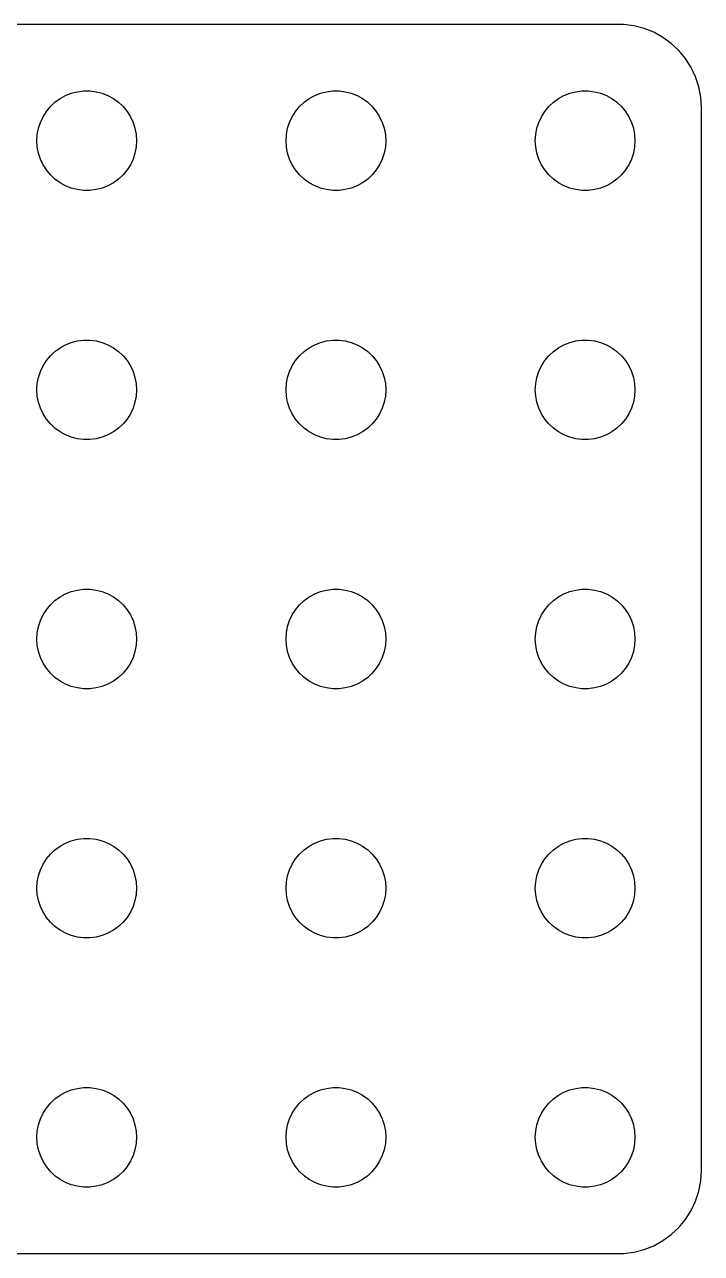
# Model space of a CAD drawing. Header units: metres. Extents: x -37 to 37, y 383 to 793.
# Drawn here: x -3.7 to 37, y 719 to 793 of the extents above; entities that cross this region are included whole.
import ezdxf

# ---------------------------------------------------------------- set-up
doc = ezdxf.new("R2010")
doc.units = ezdxf.units.M

msp = doc.modelspace()

# ---------------------------------------------------------------- linework, layer by layer
for p, q in [((32.3139, 792.99), (-32.3139, 792.99)), ((32.9369, 792.911), (32.3139, 792.99)), ((33.5451, 792.755), (32.9369, 792.911)), ((34.1289, 792.524), (33.5451, 792.755)), ((34.6791, 792.222), (34.1289, 792.524)), ((35.1871, 791.853), (34.6791, 792.222)), ((35.6448, 791.423), (35.1871, 791.853)), ((36.0451, 790.939), (35.6448, 791.423)), ((36.3815, 790.409), (36.0451, 790.939)), ((36.6489, 789.841), (36.3815, 790.409)), ((36.8429, 789.243), (36.6489, 789.841)), ((-1.60747, 788.533), (-1.27733, 788.714)), ((-1.27733, 788.714), (-0.92705, 788.853)), ((-0.92705, 788.853), (-0.56213, 788.947)), ((-0.56213, 788.947), (-0.18837, 788.994)), ((-0.18837, 788.994), (0.18837, 788.994)), ((0.18837, 788.994), (0.56213, 788.947)), ((0.56213, 788.947), (0.92705, 788.853)), ((0.92705, 788.853), (1.27733, 788.714)), ((1.27733, 788.714), (1.60747, 788.533)), ((13.3925, 788.533), (13.7227, 788.714)), ((13.7227, 788.714), (14.0729, 788.853)), ((14.0729, 788.853), (14.4379, 788.947)), ((14.4379, 788.947), (14.8116, 788.994)), ((14.8116, 788.994), (15.1884, 788.994)), ((15.1884, 788.994), (15.5621, 788.947)), ((15.5621, 788.947), (15.927, 788.853)), ((15.927, 788.853), (16.2773, 788.714)), ((16.2773, 788.714), (16.6075, 788.533)), ((28.3925, 788.533), (28.7227, 788.714)), ((28.7227, 788.714), (29.0729, 788.853)), ((29.0729, 788.853), (29.4379, 788.947)), ((29.4379, 788.947), (29.8116, 788.994)), ((29.8116, 788.994), (30.1884, 788.994)), ((30.1884, 788.994), (30.5621, 788.947)), ((30.5621, 788.947), (30.927, 788.853)), ((30.927, 788.853), (31.2773, 788.714)), ((31.2773, 788.714), (31.6075, 788.533)), ((36.9606, 788.627), (36.8429, 789.243)), ((37, 788), (36.9606, 788.627)), ((-2.42705, 787.763), (-2.1869, 788.054)), ((-2.1869, 788.054), (-1.91226, 788.312)), ((-1.91226, 788.312), (-1.60747, 788.533)), ((1.60747, 788.533), (1.91226, 788.312)), ((1.91226, 788.312), (2.1869, 788.054)), ((2.1869, 788.054), (2.42705, 787.763)), ((12.5729, 787.763), (12.8131, 788.054)), ((12.8131, 788.054), (13.0877, 788.312)), ((13.0877, 788.312), (13.3925, 788.533)), ((16.6075, 788.533), (16.9123, 788.312)), ((16.9123, 788.312), (17.1869, 788.054)), ((17.1869, 788.054), (17.427, 787.763)), ((27.5729, 787.763), (27.8131, 788.054)), ((27.8131, 788.054), (28.0877, 788.312)), ((28.0877, 788.312), (28.3925, 788.533)), ((31.6075, 788.533), (31.9123, 788.312)), ((31.9123, 788.312), (32.1869, 788.054)), ((32.1869, 788.054), (32.427, 787.763)), ((37, 724), (37, 788)), ((-2.78932, 787.104), (-2.62891, 787.445)), ((-2.62891, 787.445), (-2.42705, 787.763)), ((2.42705, 787.763), (2.62891, 787.445)), ((2.62891, 787.445), (2.78932, 787.104)), ((12.2107, 787.104), (12.3711, 787.445)), ((12.3711, 787.445), (12.5729, 787.763)), ((17.427, 787.763), (17.6289, 787.445)), ((17.6289, 787.445), (17.7893, 787.104)), ((27.2107, 787.104), (27.3711, 787.445)), ((27.3711, 787.445), (27.5729, 787.763)), ((32.427, 787.763), (32.6289, 787.445)), ((32.6289, 787.445), (32.7893, 787.104)), ((-2.97633, 786.376), (-2.90575, 786.746)), ((-2.90575, 786.746), (-2.78932, 787.104)), ((2.78932, 787.104), (2.90575, 786.746)), ((2.90575, 786.746), (2.97633, 786.376)), ((12.0237, 786.376), (12.0942, 786.746)), ((12.0942, 786.746), (12.2107, 787.104)), ((17.7893, 787.104), (17.9057, 786.746)), ((17.9057, 786.746), (17.9763, 786.376)), ((27.0237, 786.376), (27.0942, 786.746)), ((27.0942, 786.746), (27.2107, 787.104)), ((32.7893, 787.104), (32.9057, 786.746)), ((32.9057, 786.746), (32.9763, 786.376)), ((-3, 786), (-2.97633, 786.376)), ((-2.97633, 785.624), (-3, 786)), ((2.97633, 786.376), (3, 786)), ((3, 786), (2.97633, 785.624)), ((12, 786), (12.0237, 786.376)), ((12.0237, 785.624), (12, 786)), ((17.9763, 786.376), (18, 786)), ((18, 786), (17.9763, 785.624)), ((27, 786), (27.0237, 786.376)), ((27.0237, 785.624), (27, 786)), ((32.9763, 786.376), (33, 786)), ((33, 786), (32.9763, 785.624)), ((-2.90575, 785.254), (-2.97633, 785.624)), ((-2.78932, 784.896), (-2.90575, 785.254)), ((2.90575, 785.254), (2.78932, 784.896)), ((2.97633, 785.624), (2.90575, 785.254)), ((12.0942, 785.254), (12.0237, 785.624)), ((12.2107, 784.896), (12.0942, 785.254)), ((17.9057, 785.254), (17.7893, 784.896)), ((17.9763, 785.624), (17.9057, 785.254)), ((27.0942, 785.254), (27.0237, 785.624)), ((27.2107, 784.896), (27.0942, 785.254)), ((32.9057, 785.254), (32.7893, 784.896)), ((32.9763, 785.624), (32.9057, 785.254)), ((-2.62891, 784.555), (-2.78932, 784.896)), ((-2.42705, 784.237), (-2.62891, 784.555)), ((-2.1869, 783.946), (-2.42705, 784.237)), ((2.42705, 784.237), (2.1869, 783.946)), ((2.62891, 784.555), (2.42705, 784.237)), ((2.78932, 784.896), (2.62891, 784.555)), ((12.3711, 784.555), (12.2107, 784.896)), ((12.5729, 784.237), (12.3711, 784.555)), ((12.8131, 783.946), (12.5729, 784.237)), ((17.427, 784.237), (17.1869, 783.946)), ((17.6289, 784.555), (17.427, 784.237)), ((17.7893, 784.896), (17.6289, 784.555)), ((27.3711, 784.555), (27.2107, 784.896)), ((27.5729, 784.237), (27.3711, 784.555)), ((27.8131, 783.946), (27.5729, 784.237)), ((32.427, 784.237), (32.1869, 783.946)), ((32.6289, 784.555), (32.427, 784.237)), ((32.7893, 784.896), (32.6289, 784.555)), ((-1.91226, 783.688), (-2.1869, 783.946)), ((-1.60747, 783.467), (-1.91226, 783.688)), ((-1.27733, 783.286), (-1.60747, 783.467)), ((1.60747, 783.467), (1.27733, 783.286)), ((1.91226, 783.688), (1.60747, 783.467)), ((2.1869, 783.946), (1.91226, 783.688)), ((13.0877, 783.688), (12.8131, 783.946)), ((13.3925, 783.467), (13.0877, 783.688)), ((13.7227, 783.286), (13.3925, 783.467)), ((16.6075, 783.467), (16.2773, 783.286)), ((16.9123, 783.688), (16.6075, 783.467)), ((17.1869, 783.946), (16.9123, 783.688)), ((28.0877, 783.688), (27.8131, 783.946)), ((28.3925, 783.467), (28.0877, 783.688)), ((28.7227, 783.286), (28.3925, 783.467)), ((31.6075, 783.467), (31.2773, 783.286)), ((31.9123, 783.688), (31.6075, 783.467)), ((32.1869, 783.946), (31.9123, 783.688)), ((-0.92705, 783.147), (-1.27733, 783.286)), ((-0.56213, 783.053), (-0.92705, 783.147)), ((-0.18837, 783.006), (-0.56213, 783.053)), ((0.18837, 783.006), (-0.18837, 783.006)), ((0.56213, 783.053), (0.18837, 783.006)), ((0.92705, 783.147), (0.56213, 783.053)), ((1.27733, 783.286), (0.92705, 783.147)), ((14.0729, 783.147), (13.7227, 783.286)), ((14.4379, 783.053), (14.0729, 783.147)), ((14.8116, 783.006), (14.4379, 783.053)), ((15.1884, 783.006), (14.8116, 783.006)), ((15.5621, 783.053), (15.1884, 783.006)), ((15.927, 783.147), (15.5621, 783.053)), ((16.2773, 783.286), (15.927, 783.147)), ((29.0729, 783.147), (28.7227, 783.286)), ((29.4379, 783.053), (29.0729, 783.147)), ((29.8116, 783.006), (29.4379, 783.053)), ((30.1884, 783.006), (29.8116, 783.006)), ((30.5621, 783.053), (30.1884, 783.006)), ((30.927, 783.147), (30.5621, 783.053)), ((31.2773, 783.286), (30.927, 783.147)), ((-1.27733, 773.714), (-0.92705, 773.853)), ((-0.92705, 773.853), (-0.56213, 773.947)), ((-0.56213, 773.947), (-0.18837, 773.994)), ((-0.18837, 773.994), (0.18837, 773.994)), ((0.18837, 773.994), (0.56213, 773.947)), ((0.56213, 773.947), (0.92705, 773.853)), ((0.92705, 773.853), (1.27733, 773.714)), ((13.7227, 773.714), (14.0729, 773.853)), ((14.0729, 773.853), (14.4379, 773.947)), ((14.4379, 773.947), (14.8116, 773.994)), ((14.8116, 773.994), (15.1884, 773.994)), ((15.1884, 773.994), (15.5621, 773.947)), ((15.5621, 773.947), (15.927, 773.853)), ((15.927, 773.853), (16.2773, 773.714)), ((28.7227, 773.714), (29.0729, 773.853)), ((29.0729, 773.853), (29.4379, 773.947)), ((29.4379, 773.947), (29.8116, 773.994)), ((29.8116, 773.994), (30.1884, 773.994)), ((30.1884, 773.994), (30.5621, 773.947)), ((30.5621, 773.947), (30.927, 773.853)), ((30.927, 773.853), (31.2773, 773.714)), ((-2.1869, 773.054), (-1.91226, 773.312)), ((-1.91226, 773.312), (-1.60747, 773.533)), ((-1.60747, 773.533), (-1.27733, 773.714)), ((1.27733, 773.714), (1.60747, 773.533)), ((1.60747, 773.533), (1.91226, 773.312)), ((1.91226, 773.312), (2.1869, 773.054)), ((12.8131, 773.054), (13.0877, 773.312)), ((13.0877, 773.312), (13.3925, 773.533)), ((13.3925, 773.533), (13.7227, 773.714)), ((16.2773, 773.714), (16.6075, 773.533)), ((16.6075, 773.533), (16.9123, 773.312)), ((16.9123, 773.312), (17.1869, 773.054)), ((27.8131, 773.054), (28.0877, 773.312)), ((28.0877, 773.312), (28.3925, 773.533)), ((28.3925, 773.533), (28.7227, 773.714)), ((31.2773, 773.714), (31.6075, 773.533)), ((31.6075, 773.533), (31.9123, 773.312)), ((31.9123, 773.312), (32.1869, 773.054)), ((-2.78932, 772.104), (-2.62891, 772.445)), ((-2.62891, 772.445), (-2.42705, 772.763)), ((-2.42705, 772.763), (-2.1869, 773.054)), ((2.1869, 773.054), (2.42705, 772.763)), ((2.42705, 772.763), (2.62891, 772.445)), ((2.62891, 772.445), (2.78932, 772.104)), ((12.2107, 772.104), (12.3711, 772.445)), ((12.3711, 772.445), (12.5729, 772.763)), ((12.5729, 772.763), (12.8131, 773.054)), ((17.1869, 773.054), (17.427, 772.763)), ((17.427, 772.763), (17.6289, 772.445)), ((17.6289, 772.445), (17.7893, 772.104)), ((27.2107, 772.104), (27.3711, 772.445)), ((27.3711, 772.445), (27.5729, 772.763)), ((27.5729, 772.763), (27.8131, 773.054)), ((32.1869, 773.054), (32.427, 772.763)), ((32.427, 772.763), (32.6289, 772.445)), ((32.6289, 772.445), (32.7893, 772.104)), ((-2.97633, 771.376), (-2.90575, 771.746)), ((-2.90575, 771.746), (-2.78932, 772.104)), ((2.78932, 772.104), (2.90575, 771.746)), ((2.90575, 771.746), (2.97633, 771.376)), ((12.0237, 771.376), (12.0942, 771.746)), ((12.0942, 771.746), (12.2107, 772.104)), ((17.7893, 772.104), (17.9057, 771.746)), ((17.9057, 771.746), (17.9763, 771.376)), ((27.0237, 771.376), (27.0942, 771.746)), ((27.0942, 771.746), (27.2107, 772.104)), ((32.7893, 772.104), (32.9057, 771.746)), ((32.9057, 771.746), (32.9763, 771.376)), ((-3, 771), (-2.97633, 771.376)), ((-2.97633, 770.624), (-3, 771)), ((2.97633, 771.376), (3, 771)), ((3, 771), (2.97633, 770.624)), ((12, 771), (12.0237, 771.376)), ((12.0237, 770.624), (12, 771)), ((17.9763, 771.376), (18, 771)), ((18, 771), (17.9763, 770.624)), ((27, 771), (27.0237, 771.376)), ((27.0237, 770.624), (27, 771)), ((32.9763, 771.376), (33, 771)), ((33, 771), (32.9763, 770.624)), ((-2.90575, 770.254), (-2.97633, 770.624)), ((-2.78932, 769.896), (-2.90575, 770.254)), ((2.90575, 770.254), (2.78932, 769.896)), ((2.97633, 770.624), (2.90575, 770.254)), ((12.0942, 770.254), (12.0237, 770.624)), ((12.2107, 769.896), (12.0942, 770.254)), ((17.9057, 770.254), (17.7893, 769.896)), ((17.9763, 770.624), (17.9057, 770.254)), ((27.0942, 770.254), (27.0237, 770.624)), ((27.2107, 769.896), (27.0942, 770.254)), ((32.9057, 770.254), (32.7893, 769.896)), ((32.9763, 770.624), (32.9057, 770.254)), ((-2.62891, 769.555), (-2.78932, 769.896)), ((-2.42705, 769.237), (-2.62891, 769.555)), ((2.62891, 769.555), (2.42705, 769.237)), ((2.78932, 769.896), (2.62891, 769.555)), ((12.3711, 769.555), (12.2107, 769.896)), ((12.5729, 769.237), (12.3711, 769.555)), ((17.6289, 769.555), (17.427, 769.237)), ((17.7893, 769.896), (17.6289, 769.555)), ((27.3711, 769.555), (27.2107, 769.896)), ((27.5729, 769.237), (27.3711, 769.555)), ((32.6289, 769.555), (32.427, 769.237)), ((32.7893, 769.896), (32.6289, 769.555)), ((-2.1869, 768.946), (-2.42705, 769.237)), ((-1.91226, 768.688), (-2.1869, 768.946)), ((-1.60747, 768.467), (-1.91226, 768.688)), ((1.91226, 768.688), (1.60747, 768.467)), ((2.1869, 768.946), (1.91226, 768.688)), ((2.42705, 769.237), (2.1869, 768.946)), ((12.8131, 768.946), (12.5729, 769.237)), ((13.0877, 768.688), (12.8131, 768.946)), ((13.3925, 768.467), (13.0877, 768.688)), ((16.9123, 768.688), (16.6075, 768.467)), ((17.1869, 768.946), (16.9123, 768.688)), ((17.427, 769.237), (17.1869, 768.946)), ((27.8131, 768.946), (27.5729, 769.237)), ((28.0877, 768.688), (27.8131, 768.946)), ((28.3925, 768.467), (28.0877, 768.688)), ((31.9123, 768.688), (31.6075, 768.467)), ((32.1869, 768.946), (31.9123, 768.688)), ((32.427, 769.237), (32.1869, 768.946)), ((-1.27733, 768.286), (-1.60747, 768.467)), ((-0.92705, 768.147), (-1.27733, 768.286)), ((-0.56213, 768.053), (-0.92705, 768.147)), ((-0.18837, 768.006), (-0.56213, 768.053)), ((0.18837, 768.006), (-0.18837, 768.006)), ((0.56213, 768.053), (0.18837, 768.006)), ((0.92705, 768.147), (0.56213, 768.053)), ((1.27733, 768.286), (0.92705, 768.147)), ((1.60747, 768.467), (1.27733, 768.286)), ((13.7227, 768.286), (13.3925, 768.467)), ((14.0729, 768.147), (13.7227, 768.286)), ((14.4379, 768.053), (14.0729, 768.147)), ((14.8116, 768.006), (14.4379, 768.053)), ((15.1884, 768.006), (14.8116, 768.006)), ((15.5621, 768.053), (15.1884, 768.006)), ((15.927, 768.147), (15.5621, 768.053)), ((16.2773, 768.286), (15.927, 768.147)), ((16.6075, 768.467), (16.2773, 768.286)), ((28.7227, 768.286), (28.3925, 768.467)), ((29.0729, 768.147), (28.7227, 768.286)), ((29.4379, 768.053), (29.0729, 768.147)), ((29.8116, 768.006), (29.4379, 768.053)), ((30.1884, 768.006), (29.8116, 768.006)), ((30.5621, 768.053), (30.1884, 768.006)), ((30.927, 768.147), (30.5621, 768.053)), ((31.2773, 768.286), (30.927, 768.147)), ((31.6075, 768.467), (31.2773, 768.286)), ((-2.1869, 758.054), (-1.91226, 758.312)), ((-1.91226, 758.312), (-1.60747, 758.533)), ((-1.60747, 758.533), (-1.27733, 758.714)), ((-1.27733, 758.714), (-0.92705, 758.853)), ((-0.92705, 758.853), (-0.56213, 758.947)), ((-0.56213, 758.947), (-0.18837, 758.994)), ((-0.18837, 758.994), (0.18837, 758.994)), ((0.18837, 758.994), (0.56213, 758.947)), ((0.56213, 758.947), (0.92705, 758.853)), ((0.92705, 758.853), (1.27733, 758.714)), ((1.27733, 758.714), (1.60747, 758.533)), ((1.60747, 758.533), (1.91226, 758.312)), ((1.91226, 758.312), (2.1869, 758.054)), ((12.8131, 758.054), (13.0877, 758.312)), ((13.0877, 758.312), (13.3925, 758.533)), ((13.3925, 758.533), (13.7227, 758.714)), ((13.7227, 758.714), (14.0729, 758.853)), ((14.0729, 758.853), (14.4379, 758.947)), ((14.4379, 758.947), (14.8116, 758.994)), ((14.8116, 758.994), (15.1884, 758.994)), ((15.1884, 758.994), (15.5621, 758.947)), ((15.5621, 758.947), (15.927, 758.853)), ((15.927, 758.853), (16.2773, 758.714)), ((16.2773, 758.714), (16.6075, 758.533)), ((16.6075, 758.533), (16.9123, 758.312)), ((16.9123, 758.312), (17.1869, 758.054)), ((27.8131, 758.054), (28.0877, 758.312)), ((28.0877, 758.312), (28.3925, 758.533)), ((28.3925, 758.533), (28.7227, 758.714)), ((28.7227, 758.714), (29.0729, 758.853)), ((29.0729, 758.853), (29.4379, 758.947)), ((29.4379, 758.947), (29.8116, 758.994)), ((29.8116, 758.994), (30.1884, 758.994)), ((30.1884, 758.994), (30.5621, 758.947)), ((30.5621, 758.947), (30.927, 758.853)), ((30.927, 758.853), (31.2773, 758.714)), ((31.2773, 758.714), (31.6075, 758.533)), ((31.6075, 758.533), (31.9123, 758.312)), ((31.9123, 758.312), (32.1869, 758.054)), ((-2.62891, 757.445), (-2.42705, 757.763)), ((-2.42705, 757.763), (-2.1869, 758.054)), ((2.1869, 758.054), (2.42705, 757.763)), ((2.42705, 757.763), (2.62891, 757.445)), ((12.3711, 757.445), (12.5729, 757.763)), ((12.5729, 757.763), (12.8131, 758.054)), ((17.1869, 758.054), (17.427, 757.763)), ((17.427, 757.763), (17.6289, 757.445)), ((27.3711, 757.445), (27.5729, 757.763)), ((27.5729, 757.763), (27.8131, 758.054)), ((32.1869, 758.054), (32.427, 757.763)), ((32.427, 757.763), (32.6289, 757.445)), ((-2.90575, 756.746), (-2.78932, 757.104)), ((-2.78932, 757.104), (-2.62891, 757.445)), ((2.62891, 757.445), (2.78932, 757.104)), ((2.78932, 757.104), (2.90575, 756.746)), ((12.0942, 756.746), (12.2107, 757.104)), ((12.2107, 757.104), (12.3711, 757.445)), ((17.6289, 757.445), (17.7893, 757.104)), ((17.7893, 757.104), (17.9057, 756.746)), ((27.0942, 756.746), (27.2107, 757.104)), ((27.2107, 757.104), (27.3711, 757.445)), ((32.6289, 757.445), (32.7893, 757.104)), ((32.7893, 757.104), (32.9057, 756.746)), ((-3, 756), (-2.97633, 756.376)), ((-2.97633, 756.376), (-2.90575, 756.746)), ((2.90575, 756.746), (2.97633, 756.376)), ((2.97633, 756.376), (3, 756)), ((12, 756), (12.0237, 756.376)), ((12.0237, 756.376), (12.0942, 756.746)), ((17.9057, 756.746), (17.9763, 756.376)), ((17.9763, 756.376), (18, 756)), ((27, 756), (27.0237, 756.376)), ((27.0237, 756.376), (27.0942, 756.746)), ((32.9057, 756.746), (32.9763, 756.376)), ((32.9763, 756.376), (33, 756)), ((-2.97633, 755.624), (-3, 756)), ((-2.90575, 755.254), (-2.97633, 755.624)), ((2.97633, 755.624), (2.90575, 755.254)), ((3, 756), (2.97633, 755.624)), ((12.0237, 755.624), (12, 756)), ((12.0942, 755.254), (12.0237, 755.624)), ((17.9763, 755.624), (17.9057, 755.254)), ((18, 756), (17.9763, 755.624)), ((27.0237, 755.624), (27, 756)), ((27.0942, 755.254), (27.0237, 755.624)), ((32.9763, 755.624), (32.9057, 755.254)), ((33, 756), (32.9763, 755.624)), ((-2.78932, 754.896), (-2.90575, 755.254)), ((-2.62891, 754.555), (-2.78932, 754.896)), ((2.78932, 754.896), (2.62891, 754.555)), ((2.90575, 755.254), (2.78932, 754.896)), ((12.2107, 754.896), (12.0942, 755.254)), ((12.3711, 754.555), (12.2107, 754.896)), ((17.7893, 754.896), (17.6289, 754.555)), ((17.9057, 755.254), (17.7893, 754.896)), ((27.2107, 754.896), (27.0942, 755.254)), ((27.3711, 754.555), (27.2107, 754.896)), ((32.7893, 754.896), (32.6289, 754.555)), ((32.9057, 755.254), (32.7893, 754.896)), ((-2.42705, 754.237), (-2.62891, 754.555)), ((-2.1869, 753.946), (-2.42705, 754.237)), ((-1.91226, 753.688), (-2.1869, 753.946)), ((2.1869, 753.946), (1.91226, 753.688)), ((2.42705, 754.237), (2.1869, 753.946)), ((2.62891, 754.555), (2.42705, 754.237)), ((12.5729, 754.237), (12.3711, 754.555)), ((12.8131, 753.946), (12.5729, 754.237)), ((13.0877, 753.688), (12.8131, 753.946)), ((17.1869, 753.946), (16.9123, 753.688)), ((17.427, 754.237), (17.1869, 753.946)), ((17.6289, 754.555), (17.427, 754.237)), ((27.5729, 754.237), (27.3711, 754.555)), ((27.8131, 753.946), (27.5729, 754.237)), ((28.0877, 753.688), (27.8131, 753.946)), ((32.1869, 753.946), (31.9123, 753.688)), ((32.427, 754.237), (32.1869, 753.946)), ((32.6289, 754.555), (32.427, 754.237)), ((-1.60747, 753.467), (-1.91226, 753.688)), ((-1.27733, 753.286), (-1.60747, 753.467)), ((-0.92705, 753.147), (-1.27733, 753.286)), ((-0.56213, 753.053), (-0.92705, 753.147)), ((0.92705, 753.147), (0.56213, 753.053)), ((1.27733, 753.286), (0.92705, 753.147)), ((1.60747, 753.467), (1.27733, 753.286)), ((1.91226, 753.688), (1.60747, 753.467)), ((13.3925, 753.467), (13.0877, 753.688)), ((13.7227, 753.286), (13.3925, 753.467)), ((14.0729, 753.147), (13.7227, 753.286)), ((14.4379, 753.053), (14.0729, 753.147)), ((15.927, 753.147), (15.5621, 753.053)), ((16.2773, 753.286), (15.927, 753.147)), ((16.6075, 753.467), (16.2773, 753.286)), ((16.9123, 753.688), (16.6075, 753.467)), ((28.3925, 753.467), (28.0877, 753.688)), ((28.7227, 753.286), (28.3925, 753.467)), ((29.0729, 753.147), (28.7227, 753.286)), ((29.4379, 753.053), (29.0729, 753.147)), ((30.927, 753.147), (30.5621, 753.053)), ((31.2773, 753.286), (30.927, 753.147)), ((31.6075, 753.467), (31.2773, 753.286)), ((31.9123, 753.688), (31.6075, 753.467)), ((-0.18837, 753.006), (-0.56213, 753.053)), ((0.18837, 753.006), (-0.18837, 753.006)), ((0.56213, 753.053), (0.18837, 753.006)), ((14.8116, 753.006), (14.4379, 753.053)), ((15.1884, 753.006), (14.8116, 753.006)), ((15.5621, 753.053), (15.1884, 753.006)), ((29.8116, 753.006), (29.4379, 753.053)), ((30.1884, 753.006), (29.8116, 753.006)), ((30.5621, 753.053), (30.1884, 753.006)), ((-1.91226, 743.312), (-1.60747, 743.533)), ((-1.60747, 743.533), (-1.27733, 743.714)), ((-1.27733, 743.714), (-0.92705, 743.853)), ((-0.92705, 743.853), (-0.56213, 743.947)), ((-0.56213, 743.947), (-0.18837, 743.994)), ((-0.18837, 743.994), (0.18837, 743.994)), ((0.18837, 743.994), (0.56213, 743.947)), ((0.56213, 743.947), (0.92705, 743.853)), ((0.92705, 743.853), (1.27733, 743.714)), ((1.27733, 743.714), (1.60747, 743.533)), ((1.60747, 743.533), (1.91226, 743.312)), ((13.0877, 743.312), (13.3925, 743.533)), ((13.3925, 743.533), (13.7227, 743.714)), ((13.7227, 743.714), (14.0729, 743.853)), ((14.0729, 743.853), (14.4379, 743.947)), ((14.4379, 743.947), (14.8116, 743.994)), ((14.8116, 743.994), (15.1884, 743.994)), ((15.1884, 743.994), (15.5621, 743.947)), ((15.5621, 743.947), (15.927, 743.853)), ((15.927, 743.853), (16.2773, 743.714)), ((16.2773, 743.714), (16.6075, 743.533)), ((16.6075, 743.533), (16.9123, 743.312)), ((28.0877, 743.312), (28.3925, 743.533)), ((28.3925, 743.533), (28.7227, 743.714)), ((28.7227, 743.714), (29.0729, 743.853)), ((29.0729, 743.853), (29.4379, 743.947)), ((29.4379, 743.947), (29.8116, 743.994)), ((29.8116, 743.994), (30.1884, 743.994)), ((30.1884, 743.994), (30.5621, 743.947)), ((30.5621, 743.947), (30.927, 743.853)), ((30.927, 743.853), (31.2773, 743.714)), ((31.2773, 743.714), (31.6075, 743.533)), ((31.6075, 743.533), (31.9123, 743.312)), ((-2.62891, 742.445), (-2.42705, 742.763)), ((-2.42705, 742.763), (-2.1869, 743.054)), ((-2.1869, 743.054), (-1.91226, 743.312)), ((1.91226, 743.312), (2.1869, 743.054)), ((2.1869, 743.054), (2.42705, 742.763)), ((2.42705, 742.763), (2.62891, 742.445)), ((12.3711, 742.445), (12.5729, 742.763)), ((12.5729, 742.763), (12.8131, 743.054)), ((12.8131, 743.054), (13.0877, 743.312)), ((16.9123, 743.312), (17.1869, 743.054)), ((17.1869, 743.054), (17.427, 742.763)), ((17.427, 742.763), (17.6289, 742.445)), ((27.3711, 742.445), (27.5729, 742.763)), ((27.5729, 742.763), (27.8131, 743.054)), ((27.8131, 743.054), (28.0877, 743.312)), ((31.9123, 743.312), (32.1869, 743.054)), ((32.1869, 743.054), (32.427, 742.763)), ((32.427, 742.763), (32.6289, 742.445)), ((-2.90575, 741.746), (-2.78932, 742.104)), ((-2.78932, 742.104), (-2.62891, 742.445)), ((2.62891, 742.445), (2.78932, 742.104)), ((2.78932, 742.104), (2.90575, 741.746)), ((12.0942, 741.746), (12.2107, 742.104)), ((12.2107, 742.104), (12.3711, 742.445)), ((17.6289, 742.445), (17.7893, 742.104)), ((17.7893, 742.104), (17.9057, 741.746)), ((27.0942, 741.746), (27.2107, 742.104)), ((27.2107, 742.104), (27.3711, 742.445)), ((32.6289, 742.445), (32.7893, 742.104)), ((32.7893, 742.104), (32.9057, 741.746)), ((-3, 741), (-2.97633, 741.376)), ((-2.97633, 741.376), (-2.90575, 741.746)), ((2.90575, 741.746), (2.97633, 741.376)), ((2.97633, 741.376), (3, 741)), ((12, 741), (12.0237, 741.376)), ((12.0237, 741.376), (12.0942, 741.746)), ((17.9057, 741.746), (17.9763, 741.376)), ((17.9763, 741.376), (18, 741)), ((27, 741), (27.0237, 741.376)), ((27.0237, 741.376), (27.0942, 741.746)), ((32.9057, 741.746), (32.9763, 741.376)), ((32.9763, 741.376), (33, 741)), ((-2.97633, 740.624), (-3, 741)), ((-2.90575, 740.254), (-2.97633, 740.624)), ((2.97633, 740.624), (2.90575, 740.254)), ((3, 741), (2.97633, 740.624)), ((12.0237, 740.624), (12, 741)), ((12.0942, 740.254), (12.0237, 740.624)), ((17.9763, 740.624), (17.9057, 740.254)), ((18, 741), (17.9763, 740.624)), ((27.0237, 740.624), (27, 741)), ((27.0942, 740.254), (27.0237, 740.624)), ((32.9763, 740.624), (32.9057, 740.254)), ((33, 741), (32.9763, 740.624)), ((-2.78932, 739.896), (-2.90575, 740.254)), ((-2.62891, 739.555), (-2.78932, 739.896)), ((2.78932, 739.896), (2.62891, 739.555)), ((2.90575, 740.254), (2.78932, 739.896)), ((12.2107, 739.896), (12.0942, 740.254)), ((12.3711, 739.555), (12.2107, 739.896)), ((17.7893, 739.896), (17.6289, 739.555)), ((17.9057, 740.254), (17.7893, 739.896)), ((27.2107, 739.896), (27.0942, 740.254)), ((27.3711, 739.555), (27.2107, 739.896)), ((32.7893, 739.896), (32.6289, 739.555)), ((32.9057, 740.254), (32.7893, 739.896)), ((-2.42705, 739.237), (-2.62891, 739.555)), ((-2.1869, 738.946), (-2.42705, 739.237)), ((2.42705, 739.237), (2.1869, 738.946)), ((2.62891, 739.555), (2.42705, 739.237)), ((12.5729, 739.237), (12.3711, 739.555)), ((12.8131, 738.946), (12.5729, 739.237)), ((17.427, 739.237), (17.1869, 738.946)), ((17.6289, 739.555), (17.427, 739.237)), ((27.5729, 739.237), (27.3711, 739.555)), ((27.8131, 738.946), (27.5729, 739.237)), ((32.427, 739.237), (32.1869, 738.946)), ((32.6289, 739.555), (32.427, 739.237)), ((-1.91226, 738.688), (-2.1869, 738.946)), ((-1.60747, 738.467), (-1.91226, 738.688)), ((-1.27733, 738.286), (-1.60747, 738.467)), ((1.60747, 738.467), (1.27733, 738.286)), ((1.91226, 738.688), (1.60747, 738.467)), ((2.1869, 738.946), (1.91226, 738.688)), ((13.0877, 738.688), (12.8131, 738.946)), ((13.3925, 738.467), (13.0877, 738.688)), ((13.7227, 738.286), (13.3925, 738.467)), ((16.6075, 738.467), (16.2773, 738.286)), ((16.9123, 738.688), (16.6075, 738.467)), ((17.1869, 738.946), (16.9123, 738.688)), ((28.0877, 738.688), (27.8131, 738.946)), ((28.3925, 738.467), (28.0877, 738.688)), ((28.7227, 738.286), (28.3925, 738.467)), ((31.6075, 738.467), (31.2773, 738.286)), ((31.9123, 738.688), (31.6075, 738.467)), ((32.1869, 738.946), (31.9123, 738.688)), ((-0.92705, 738.147), (-1.27733, 738.286)), ((-0.56213, 738.053), (-0.92705, 738.147)), ((-0.18837, 738.006), (-0.56213, 738.053)), ((0.18837, 738.006), (-0.18837, 738.006)), ((0.56213, 738.053), (0.18837, 738.006)), ((0.92705, 738.147), (0.56213, 738.053)), ((1.27733, 738.286), (0.92705, 738.147)), ((14.0729, 738.147), (13.7227, 738.286)), ((14.4379, 738.053), (14.0729, 738.147)), ((14.8116, 738.006), (14.4379, 738.053)), ((15.1884, 738.006), (14.8116, 738.006)), ((15.5621, 738.053), (15.1884, 738.006)), ((15.927, 738.147), (15.5621, 738.053)), ((16.2773, 738.286), (15.927, 738.147)), ((29.0729, 738.147), (28.7227, 738.286)), ((29.4379, 738.053), (29.0729, 738.147)), ((29.8116, 738.006), (29.4379, 738.053)), ((30.1884, 738.006), (29.8116, 738.006)), ((30.5621, 738.053), (30.1884, 738.006)), ((30.927, 738.147), (30.5621, 738.053)), ((31.2773, 738.286), (30.927, 738.147)), ((-1.60747, 728.533), (-1.27733, 728.714)), ((-1.27733, 728.714), (-0.92705, 728.853)), ((-0.92705, 728.853), (-0.56213, 728.947)), ((-0.56213, 728.947), (-0.18837, 728.994)), ((-0.18837, 728.994), (0.18837, 728.994)), ((0.18837, 728.994), (0.56213, 728.947)), ((0.56213, 728.947), (0.92705, 728.853)), ((0.92705, 728.853), (1.27733, 728.714)), ((1.27733, 728.714), (1.60747, 728.533)), ((13.3925, 728.533), (13.7227, 728.714)), ((13.7227, 728.714), (14.0729, 728.853)), ((14.0729, 728.853), (14.4379, 728.947)), ((14.4379, 728.947), (14.8116, 728.994)), ((14.8116, 728.994), (15.1884, 728.994)), ((15.1884, 728.994), (15.5621, 728.947)), ((15.5621, 728.947), (15.927, 728.853)), ((15.927, 728.853), (16.2773, 728.714)), ((16.2773, 728.714), (16.6075, 728.533)), ((28.3925, 728.533), (28.7227, 728.714)), ((28.7227, 728.714), (29.0729, 728.853)), ((29.0729, 728.853), (29.4379, 728.947)), ((29.4379, 728.947), (29.8116, 728.994)), ((29.8116, 728.994), (30.1884, 728.994)), ((30.1884, 728.994), (30.5621, 728.947)), ((30.5621, 728.947), (30.927, 728.853)), ((30.927, 728.853), (31.2773, 728.714)), ((31.2773, 728.714), (31.6075, 728.533)), ((-2.42705, 727.763), (-2.1869, 728.054)), ((-2.1869, 728.054), (-1.91226, 728.312)), ((-1.91226, 728.312), (-1.60747, 728.533)), ((1.60747, 728.533), (1.91226, 728.312)), ((1.91226, 728.312), (2.1869, 728.054)), ((2.1869, 728.054), (2.42705, 727.763)), ((12.5729, 727.763), (12.8131, 728.054)), ((12.8131, 728.054), (13.0877, 728.312)), ((13.0877, 728.312), (13.3925, 728.533)), ((16.6075, 728.533), (16.9123, 728.312)), ((16.9123, 728.312), (17.1869, 728.054)), ((17.1869, 728.054), (17.427, 727.763)), ((27.5729, 727.763), (27.8131, 728.054)), ((27.8131, 728.054), (28.0877, 728.312)), ((28.0877, 728.312), (28.3925, 728.533)), ((31.6075, 728.533), (31.9123, 728.312)), ((31.9123, 728.312), (32.1869, 728.054)), ((32.1869, 728.054), (32.427, 727.763)), ((-2.78932, 727.104), (-2.62891, 727.445)), ((-2.62891, 727.445), (-2.42705, 727.763)), ((2.42705, 727.763), (2.62891, 727.445)), ((2.62891, 727.445), (2.78932, 727.104)), ((12.2107, 727.104), (12.3711, 727.445)), ((12.3711, 727.445), (12.5729, 727.763)), ((17.427, 727.763), (17.6289, 727.445)), ((17.6289, 727.445), (17.7893, 727.104)), ((27.2107, 727.104), (27.3711, 727.445)), ((27.3711, 727.445), (27.5729, 727.763)), ((32.427, 727.763), (32.6289, 727.445)), ((32.6289, 727.445), (32.7893, 727.104)), ((-2.97633, 726.376), (-2.90575, 726.746)), ((-2.90575, 726.746), (-2.78932, 727.104)), ((2.78932, 727.104), (2.90575, 726.746)), ((2.90575, 726.746), (2.97633, 726.376)), ((12.0237, 726.376), (12.0942, 726.746)), ((12.0942, 726.746), (12.2107, 727.104)), ((17.7893, 727.104), (17.9057, 726.746)), ((17.9057, 726.746), (17.9763, 726.376)), ((27.0237, 726.376), (27.0942, 726.746)), ((27.0942, 726.746), (27.2107, 727.104)), ((32.7893, 727.104), (32.9057, 726.746)), ((32.9057, 726.746), (32.9763, 726.376)), ((-3, 726), (-2.97633, 726.376)), ((-2.97633, 725.624), (-3, 726)), ((2.97633, 726.376), (3, 726)), ((3, 726), (2.97633, 725.624)), ((12, 726), (12.0237, 726.376)), ((12.0237, 725.624), (12, 726)), ((17.9763, 726.376), (18, 726)), ((18, 726), (17.9763, 725.624)), ((27, 726), (27.0237, 726.376)), ((27.0237, 725.624), (27, 726)), ((32.9763, 726.376), (33, 726)), ((33, 726), (32.9763, 725.624)), ((-2.90575, 725.254), (-2.97633, 725.624)), ((-2.78932, 724.896), (-2.90575, 725.254)), ((2.90575, 725.254), (2.78932, 724.896)), ((2.97633, 725.624), (2.90575, 725.254)), ((12.0942, 725.254), (12.0237, 725.624)), ((12.2107, 724.896), (12.0942, 725.254)), ((17.9057, 725.254), (17.7893, 724.896)), ((17.9763, 725.624), (17.9057, 725.254)), ((27.0942, 725.254), (27.0237, 725.624)), ((27.2107, 724.896), (27.0942, 725.254)), ((32.9057, 725.254), (32.7893, 724.896)), ((32.9763, 725.624), (32.9057, 725.254)), ((-2.62891, 724.555), (-2.78932, 724.896)), ((-2.42705, 724.237), (-2.62891, 724.555)), ((2.62891, 724.555), (2.42705, 724.237)), ((2.78932, 724.896), (2.62891, 724.555)), ((12.3711, 724.555), (12.2107, 724.896)), ((12.5729, 724.237), (12.3711, 724.555)), ((17.6289, 724.555), (17.427, 724.237)), ((17.7893, 724.896), (17.6289, 724.555)), ((27.3711, 724.555), (27.2107, 724.896)), ((27.5729, 724.237), (27.3711, 724.555)), ((32.6289, 724.555), (32.427, 724.237)), ((32.7893, 724.896), (32.6289, 724.555)), ((-2.1869, 723.946), (-2.42705, 724.237)), ((-1.91226, 723.688), (-2.1869, 723.946)), ((-1.60747, 723.467), (-1.91226, 723.688)), ((1.91226, 723.688), (1.60747, 723.467)), ((2.1869, 723.946), (1.91226, 723.688)), ((2.42705, 724.237), (2.1869, 723.946)), ((12.8131, 723.946), (12.5729, 724.237)), ((13.0877, 723.688), (12.8131, 723.946)), ((13.3925, 723.467), (13.0877, 723.688)), ((16.9123, 723.688), (16.6075, 723.467)), ((17.1869, 723.946), (16.9123, 723.688)), ((17.427, 724.237), (17.1869, 723.946)), ((27.8131, 723.946), (27.5729, 724.237)), ((28.0877, 723.688), (27.8131, 723.946)), ((28.3925, 723.467), (28.0877, 723.688)), ((31.9123, 723.688), (31.6075, 723.467)), ((32.1869, 723.946), (31.9123, 723.688)), ((32.427, 724.237), (32.1869, 723.946)), ((36.9606, 723.373), (37, 724)), ((-1.27733, 723.286), (-1.60747, 723.467)), ((-0.92705, 723.147), (-1.27733, 723.286)), ((-0.56213, 723.053), (-0.92705, 723.147)), ((-0.18837, 723.006), (-0.56213, 723.053)), ((0.18837, 723.006), (-0.18837, 723.006)), ((0.56213, 723.053), (0.18837, 723.006)), ((0.92705, 723.147), (0.56213, 723.053)), ((1.27733, 723.286), (0.92705, 723.147)), ((1.60747, 723.467), (1.27733, 723.286)), ((13.7227, 723.286), (13.3925, 723.467)), ((14.0729, 723.147), (13.7227, 723.286)), ((14.4379, 723.053), (14.0729, 723.147)), ((14.8116, 723.006), (14.4379, 723.053)), ((15.1884, 723.006), (14.8116, 723.006)), ((15.5621, 723.053), (15.1884, 723.006)), ((15.927, 723.147), (15.5621, 723.053)), ((16.2773, 723.286), (15.927, 723.147)), ((16.6075, 723.467), (16.2773, 723.286)), ((28.7227, 723.286), (28.3925, 723.467)), ((29.0729, 723.147), (28.7227, 723.286)), ((29.4379, 723.053), (29.0729, 723.147)), ((29.8116, 723.006), (29.4379, 723.053)), ((30.1884, 723.006), (29.8116, 723.006)), ((30.5621, 723.053), (30.1884, 723.006)), ((30.927, 723.147), (30.5621, 723.053)), ((31.2773, 723.286), (30.927, 723.147)), ((31.6075, 723.467), (31.2773, 723.286)), ((36.8429, 722.757), (36.9606, 723.373)), ((36.3815, 721.591), (36.6489, 722.159)), ((36.6489, 722.159), (36.8429, 722.757)), ((36.0451, 721.061), (36.3815, 721.591)), ((35.1871, 720.147), (35.6448, 720.577)), ((35.6448, 720.577), (36.0451, 721.061)), ((34.6791, 719.778), (35.1871, 720.147)), ((32.3139, 719.01), (32.9369, 719.089)), ((32.9369, 719.089), (33.5451, 719.245)), ((33.5451, 719.245), (34.1289, 719.476)), ((34.1289, 719.476), (34.6791, 719.778)), ((-32.3139, 719.01), (32.3139, 719.01))]:
    msp.add_line(p, q)

doc.saveas('drawing.dxf')
